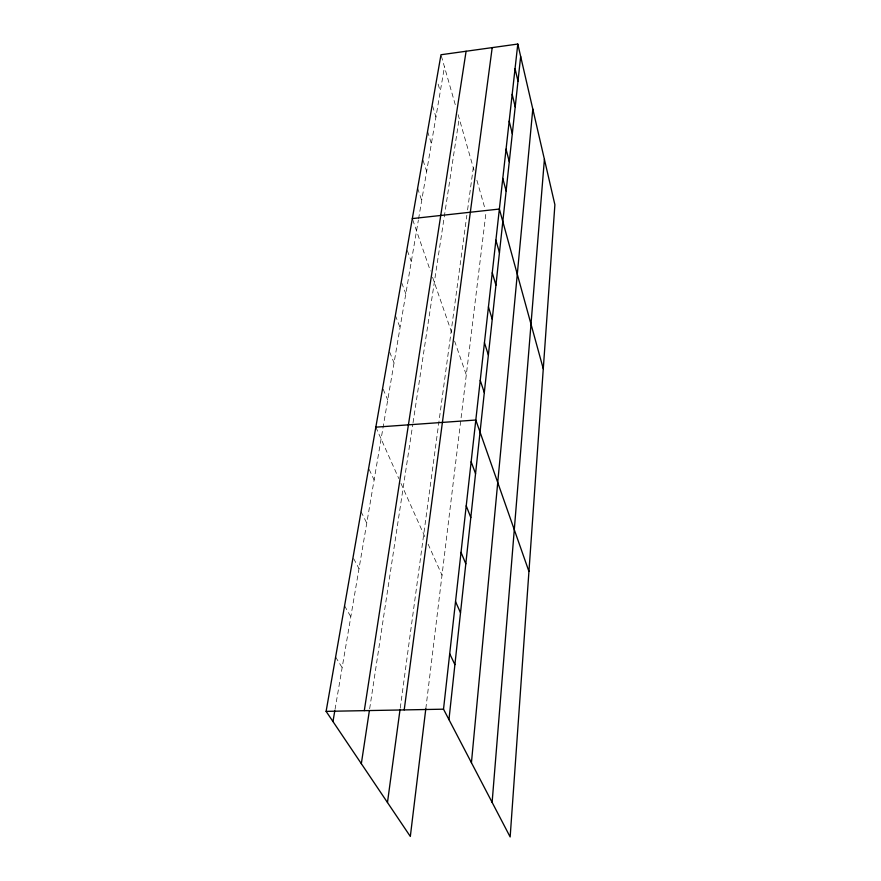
<?xml version="1.0" encoding="UTF-8"?>
<svg xmlns="http://www.w3.org/2000/svg" width="881" height="881" viewBox="0 0 881 881"><rect width="100%" height="100%" fill="white"/><g stroke="black" fill="none" stroke-linecap="round" stroke-linejoin="round"><path stroke-width="0.66" stroke-dasharray="4.41 3.3" d="M425.82 708.687L486.026 212.255M400.249 708.049L466.842 215.283M467.58 209.887L473.284 167.676M369.657 708.787L412.826 424.08M413.035 422.726L459.188 118.384M335.033 709.414L418.343 220.272M418.563 218.951L444.465 66.901M335.617 657.05L342.158 667.633M344.57 605.831L350.814 616.744M353.633 558.565L359.007 568.641M361.045 511.685L366.771 523.105M369.183 469.474L374.117 479.936M375.835 427.164L398.807 478.559M400.954 483.372L424.829 536.76M428.122 544.139L442.009 575.205M383.18 389.259L387.739 399.974M389.666 352.07L394.049 362.884M395.371 315.442L400.073 327.545M401.736 282.878L405.811 293.825M407.363 250.633L411.295 261.613M412.737 219.81L430.402 270.974M432.582 277.273L452.471 334.879M454.607 341.079L466.302 374.943M417.627 188.226L421.713 200.483M423.1 160.419L426.657 171.454M427.571 131.412L431.393 143.647M432.604 106.006L435.93 117.008M438.132 84.124L440.28 91.448M441.337 55.955L455.929 107.008M458.098 114.596L474 170.198M476.885 180.275L485.288 209.678"/><path stroke-width="1.32" d="M492.116 802.382L544.403 159.307M471.434 762.726L532.796 109.035M448.958 719.623L520.66 56.472M517.797 44.05L554.887 204.733L510.154 836.95L443.517 709.183L517.797 44.05L440.985 54.743L326.113 711.363L410.326 836.454L425.82 708.687M404.203 709.91L492.204 47.607M387.475 802.514L400.062 709.381M361.331 763.673L369.249 711.463M364.294 710.659L466.093 51.252M332.974 721.55L334.802 710.769M412.319 218.587L499.373 209.05L543.28 368.798M375.835 427.164L475.806 420.028L528.941 571.45M326.113 711.363L443.517 709.183M449.706 653.768L454.904 664.615M455.532 601.58L460.51 612.78M461.027 552.343L465.807 563.829M466.225 505.815L470.806 517.532M471.148 461.765L475.553 473.692M480.233 380.394L484.319 392.607M484.44 342.731L488.382 355.054M488.437 306.885L492.248 319.285M492.259 272.736L495.937 285.191M495.893 240.161L499.45 252.66M502.787 178.425L506.123 190.957M506.057 149.164L509.284 161.697M509.185 121.182L512.313 133.692M512.18 94.377L515.209 106.865M515.044 68.685L517.995 81.151"/></g></svg>
